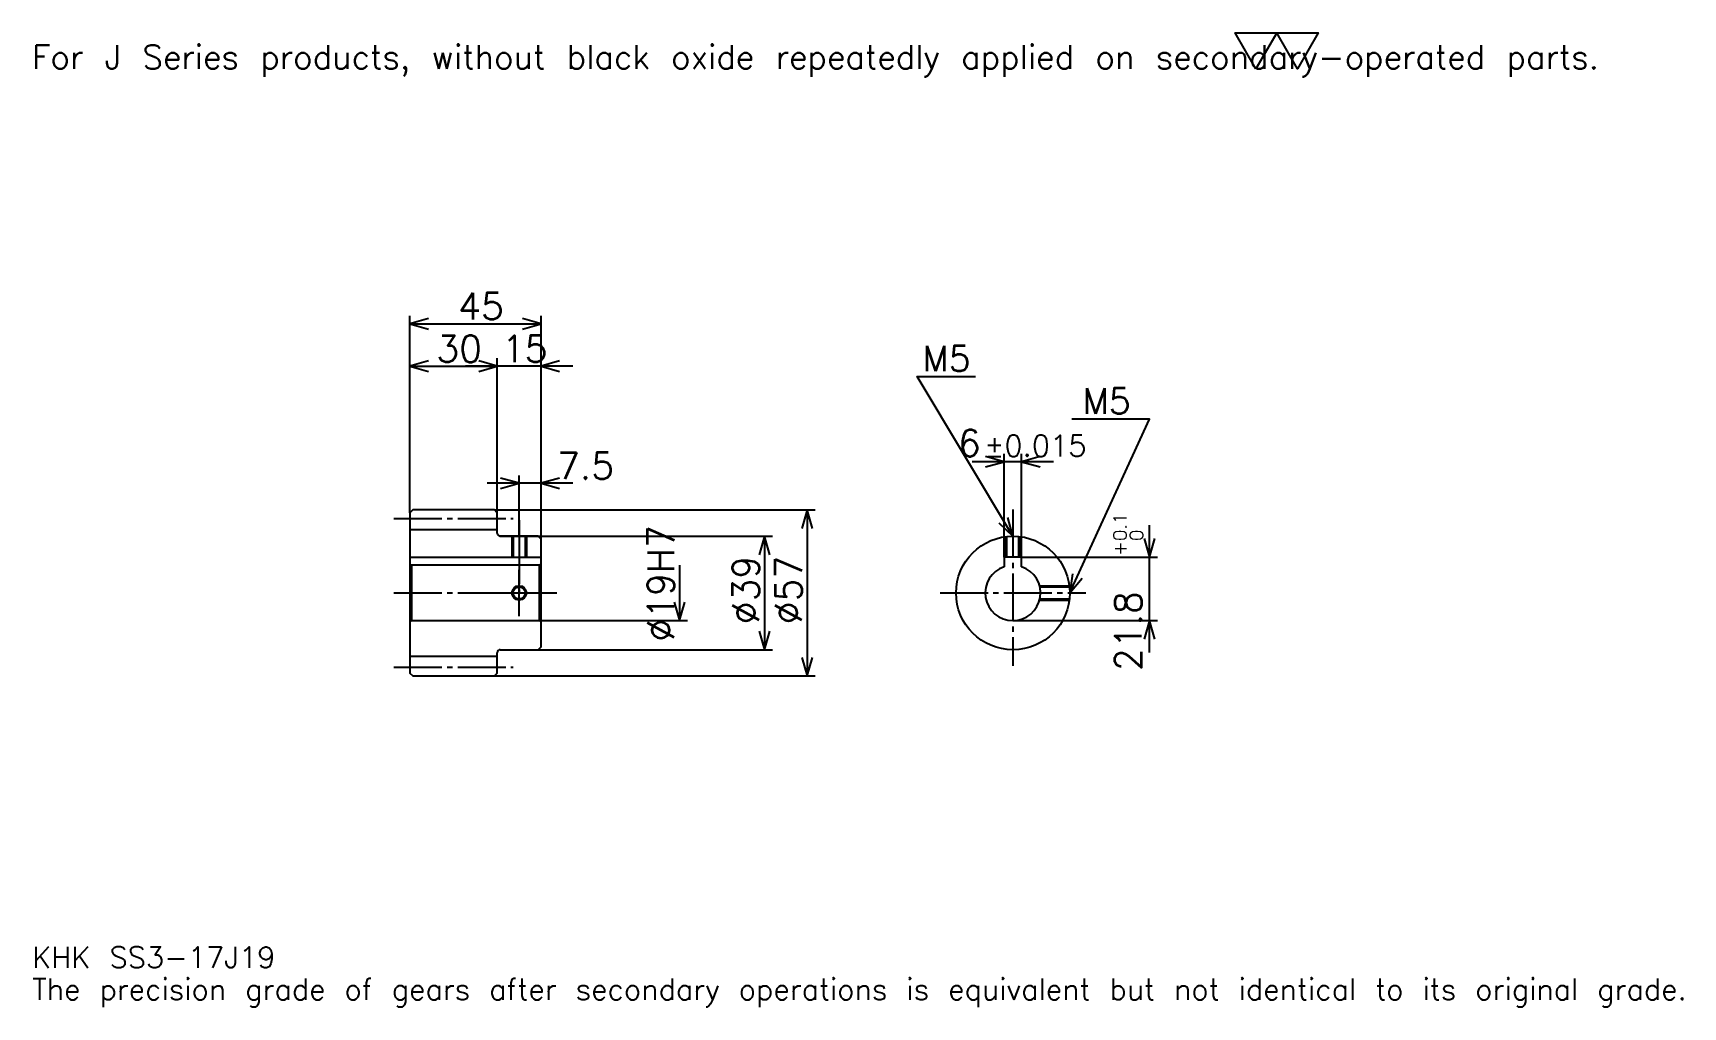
# Model space of a CAD drawing. Extents: x 19 to 585, y 7 to 341.
import ezdxf

# ---------------------------------------------------------------- set-up
doc = ezdxf.new("R2010")
doc.units = 0
doc.linetypes.add('DASHDOT', pattern=[21.913044, 16.434783, -1.826087, 1.826087, -1.826087])
doc.layers.get('0').update_dxf_attribs({"linetype": 'CONTINUOUS'})
doc.layers.add('DASHDOT', color=6, linetype='DASHDOT')
doc.styles.add('KANJI', font='TXT', dxfattribs={"bigfont": 'BIGFONT'})

msp = doc.modelspace()

# ---------------------------------------------------------------- linework, layer by layer
at = {"color": 5}
for p, q in [((147.913055, 177.32608), (147.913055, 243.978241)), ((192.913055, 177.32608), (192.913055, 243.978241)), ((147.913055, 241.23912), (192.913055, 241.23912)), ((147.913055, 226.630432), (177.913055, 226.630432)), ((203.869568, 226.630432), (166.956528, 226.630432)), ((177.913055, 177.32608), (177.913055, 229.369568)), ((368.804382, 193.891296), (340.891296, 193.891296)), ((351.847839, 161.126083), (351.847839, 196.630432)), ((357.847839, 161.126083), (357.847839, 196.630432)), ((185.413055, 177.32608), (185.413055, 189.195648)), ((203.869568, 186.456512), (174.456528, 186.456512)), ((147.913055, 176.32608), (147.913055, 177.32608)), ((176.913055, 177.32608), (192.913055, 177.32608)), ((177.913055, 176.32608), (177.913055, 177.32608)), ((185.413055, 168.32608), (185.413055, 177.32608)), ((185.413055, 168.32608), (185.413055, 177.32608)), ((192.913055, 177.32608), (286.956543, 177.32608)), ((192.913055, 167.32608), (192.913055, 177.32608)), ((284.217407, 177.32608), (284.217407, 120.32608)), ((401.739136, 128.369568), (401.739136, 172.082596)), ((178.913055, 168.32608), (192.913055, 168.32608)), ((192.913055, 168.32608), (272.347839, 168.32608)), ((269.608704, 168.32608), (269.608704, 129.32608)), ((357.847839, 161.126083), (404.478271, 161.126083)), ((240.391312, 158.32608), (240.391312, 139.32608)), ((192.913055, 139.32608), (243.130432, 139.32608)), ((354.847839, 139.32608), (404.478271, 139.32608)), ((178.913055, 129.32608), (192.913055, 129.32608)), ((192.913055, 129.32608), (272.347839, 129.32608)), ((176.913055, 120.32608), (192.913055, 120.32608)), ((192.913055, 120.32608), (286.956543, 120.32608))]:
    msp.add_line(p, q, dxfattribs=at)
at = {"color": 4}
for p, q in [((147.913055, 170.57608), (177.913055, 170.57608)), ((147.913055, 161.126083), (192.913055, 161.126083)), ((192.413055, 158.32608), (192.913055, 158.82608)), ((148.413055, 158.32608), (148.413055, 139.32608)), ((192.413055, 139.32608), (192.913055, 138.82608)), ((147.913055, 127.07608), (177.913055, 127.07608))]:
    msp.add_line(p, q, dxfattribs=at)
at = {"color": 7}
msp.add_lwpolyline([(438.260864, 328.695648), (431.13913, 341.040009), (459.626068, 341.040009), (452.504333, 328.695648), (445.382599, 341.040009), (438.260864, 328.695648)], dxfattribs=at)
at = {"color": 5}
for points in [[(154.304367, 243.065216), (147.913055, 241.23912), (154.304367, 239.413025)], [(186.521759, 239.413025), (192.913055, 241.23912), (186.521759, 243.065216)], [(154.304367, 228.456512), (147.913055, 226.630432), (154.304367, 224.804352)], [(171.521759, 224.804352), (177.913055, 226.630432), (171.521759, 228.456512)], [(171.521759, 224.804352), (177.913055, 226.630432), (171.521759, 228.456512)], [(199.304352, 228.456512), (192.913055, 226.630432), (199.304352, 224.804352)], [(354.847839, 168.32608), (321.978271, 223.108688), (342.065247, 223.108688)], [(374.347839, 148.82608), (401.739136, 208.5), (375.078247, 208.5)], [(345.456543, 192.065216), (351.847839, 193.891296), (345.456543, 195.717377)], [(364.239136, 195.717377), (357.847839, 193.891296), (364.239136, 192.065216)], [(179.021759, 184.630432), (185.413055, 186.456512), (179.021759, 188.282608)], [(199.304352, 188.282608), (192.913055, 186.456512), (199.304352, 184.630432)], [(286.043488, 170.934784), (284.217407, 177.32608), (282.391327, 170.934784)], [(349.993683, 172.867065), (354.847839, 168.32608), (353.125397, 174.746094)], [(271.434814, 161.934784), (269.608704, 168.32608), (267.782623, 161.934784)], [(399.913055, 167.51738), (401.739136, 161.126083), (403.565216, 167.51738)], [(375.354492, 155.396469), (374.347839, 148.82608), (378.673706, 153.87291)], [(238.565216, 145.717392), (240.391312, 139.32608), (242.217407, 145.717392)], [(403.565216, 132.934784), (401.739136, 139.32608), (399.913055, 132.934784)], [(267.782623, 135.717377), (269.608704, 129.32608), (271.434814, 135.717377)], [(282.391327, 126.717384), (284.217407, 120.32608), (286.043488, 126.717384)]]:
    msp.add_lwpolyline(points, dxfattribs=at)
at = {"color": 4}
for points in [[(177.913055, 169.32608), (177.913055, 176.32608), (176.913055, 177.32608), (148.913055, 177.32608), (147.913055, 176.32608), (147.913055, 138.82608)], [(178.913055, 129.32608), (191.913055, 129.32608), (192.913055, 130.32608), (192.913055, 167.32608), (191.913055, 168.32608), (178.913055, 168.32608)], [(182.913055, 168.32608), (182.913055, 161.126083)], [(183.348053, 168.32608), (183.348053, 161.126083)], [(187.478058, 168.32608), (187.478058, 161.126083)], [(187.913055, 168.32608), (187.913055, 161.126083)], [(352.347839, 161.126083), (352.347839, 168.165161)], [(352.782837, 161.126083), (352.782837, 168.216431)], [(356.912842, 161.126083), (356.912842, 168.216431)], [(357.347839, 161.126083), (357.347839, 168.165161)], [(147.913055, 138.82608), (148.413055, 139.32608), (192.413055, 139.32608), (192.413055, 158.32608), (148.413055, 158.32608), (147.913055, 158.82608)], [(357.847839, 157.839966), (357.847839, 161.126083), (351.847839, 161.126083), (351.847839, 157.839966)], [(364.013, 151.32608), (374.18692, 151.32608)], [(364.120697, 150.891083), (374.23819, 150.891083)], [(364.013, 146.32608), (374.18692, 146.32608)], [(364.120697, 146.761078), (374.23819, 146.761078)], [(147.913055, 138.82608), (147.913055, 121.32608), (148.913055, 120.32608), (176.913055, 120.32608), (177.913055, 121.32608), (177.913055, 128.32608)]]:
    msp.add_lwpolyline(points, dxfattribs=at)
for centre, radius in [((354.847839, 148.82608), 19.5), ((185.413055, 148.82608), 2.065)]:
    msp.add_circle(centre, radius, dxfattribs=at)
at = {"color": 7}
msp.add_circle((185.413055, 148.82608), 2.5, dxfattribs=at)
at = {"color": 4}
for centre, radius, start, end in [((178.913055, 169.32608), 1, 180, 270), ((354.847839, 148.82608), 9.5, 108.40848033, 71.59151967), ((178.913055, 128.32608), 1, 90, 180)]:
    msp.add_arc(centre, radius, start, end, dxfattribs=at)
at = {"layer": 'DASHDOT', "color": 7}
for p, q in [((354.847839, 177.456512), (354.847839, 123.847824)), ((142.434799, 174.32608), (183.391312, 174.32608)), ((185.413055, 168.32608), (185.413055, 148.82608)), ((142.434799, 148.82608), (198.391312, 148.82608)), ((329.869568, 148.82608), (379.826111, 148.82608)), ((142.434799, 123.32608), (183.391312, 123.32608))]:
    msp.add_line(p, q, dxfattribs=at)
for points in [[(185.413055, 173.804337), (185.413055, 155.647827)], [(185.413055, 140.847824), (185.413055, 156.804337)], [(177.434799, 148.82608), (193.391312, 148.82608)]]:
    msp.add_lwpolyline(points, dxfattribs=at)

# ---------------------------------------------------------------- texts
at = {"color": 7, "style": 'KANJI'}
for s, height, p in [('For J Series products, without black oxide repeatedly applied on secondary-operated parts.', 8.217391, (18.26087, 328.695648)), ('45', 9.130435, (164.478271, 242.699982)), ('30', 9.130435, (156.978271, 228.091309)), ('15', 9.130435, (179.478271, 228.091309)), ('M5', 8.765218, (323.804382, 224.934784)), ('M5', 8.765218, (378.730438, 210.32608)), ('6', 9.130435, (336.000793, 195.717377)), ('%%p0.015', 7.304348, (345.038818, 195.717377)), ('7.5', 9.130435, (198.391312, 187.917389)), ('KHK SS3-17J19', 7.304348, (18.26087, 20.086956)), ('The precision grade of gears after secondary operations is equivalent but not identical to its original grade.', 7.304348, (18.26087, 9.130435))]:
    msp.add_text(s, height=height, dxfattribs=at).set_placement(p)
for s, height, p in [('%%c19H7', 9.130435, (238.565216, 132.16304)), ('0.1', 4.565217, (393.886963, 166.645111)), ('0', 4.565217, (399.547852, 166.645111)), ('+', 4.565217, (393.886963, 161.532074)), ('%%c39', 9.130435, (267.782623, 138.097824)), ('%%c57', 9.130435, (282.391327, 138.097824)), ('21.8', 9.130435, (399, 122.01194))]:
    msp.add_text(s, height=height, rotation=90, dxfattribs=at).set_placement(p)

doc.saveas('drawing.dxf')
